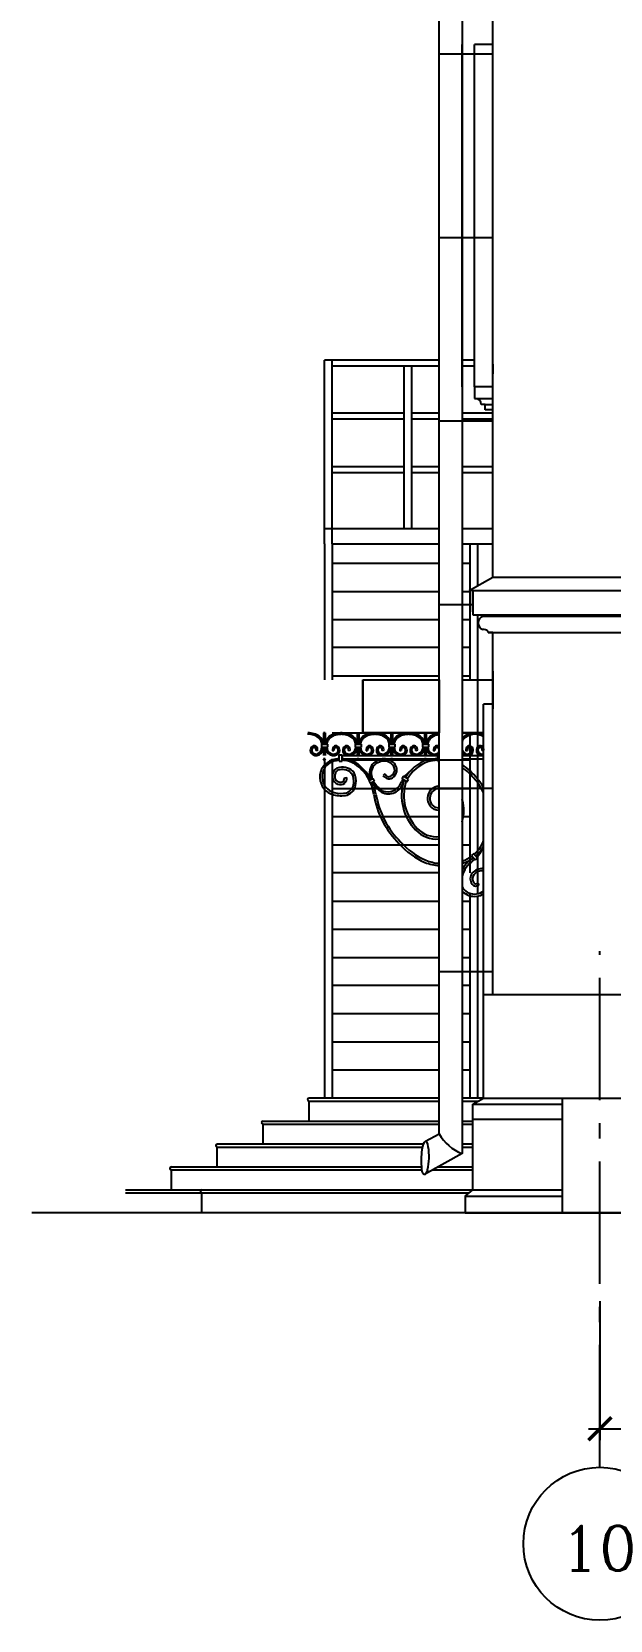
# Model space of a CAD drawing. Header units: millimetres. Extents: x 60 to 102290, y 34 to 65730.
# Drawn here: x 3667 to 7447, y 31363 to 41749 of the extents above; entities that cross this region are included whole.
import ezdxf

# ---------------------------------------------------------------- set-up
doc = ezdxf.new("R2010")
doc.units = ezdxf.units.MM
doc.linetypes.add('GOST2.303 6', pattern=[12, 8, -1.5, 1, -1.5])
doc.layers.add('axes', color=40, linetype='GOST2.303 6')
doc.layers.add('dim', color=4, linetype='Continuous')
doc.styles.add('GOST 2.304', font='romanc.shx', dxfattribs={"oblique": 15})
doc.dimstyles.new('SPDS', dxfattribs={"dimscale": 100, "dimtxt": 2.5, "dimasz": 1.5, "dimexe": 0.75, "dimexo": 0.625, "dimtad": 1, "dimdec": 0, "dimrnd": 0.001, "dimtxsty": 'GOST 2.304', "dimblk": 'ARCHTICK', "dimcen": 2.5, "dimdle": 0.75, "dimadec": 0, "dimazin": 2, "dimtfac": 0.75, "dimtdec": 0, "dimtmove": 1, "dimatfit": 3, "dimfxl": 1.25, "dimtolj": 1, "dimarcsym": 0})

# ---------------------------------------------------------------- blocks, each defined once
blk = doc.blocks.new('_ArchTick')
at = {"color": 0, "linetype": 'ByBlock', "const_width": 0.15}
blk.add_lwpolyline([(-0.5, -0.5), (0.5, 0.5)], dxfattribs=at)
blk = doc.blocks.new('*D6')
at = {"layer": 'Defpoints', "color": 0, "ltscale": 100, "transparency": 16777216}
for p in [(7380, 33511), (44580, 33538), (44580, 32615)]:
    blk.add_point(p, dxfattribs=at)
at = {"layer": 'dim', "color": 0, "lineweight": -2, "ltscale": 100, "transparency": 16777216}
for p, q in [((7380, 33449), (7380, 32540)), ((44580, 33475), (44580, 32540)), ((7305, 32615), (44655, 32615))]:
    blk.add_line(p, q, dxfattribs=at)
at = {"layer": 'dim', "color": 0, "lineweight": -2, "ltscale": 100, "transparency": 16777216, "xscale": 150, "yscale": 150, "zscale": 150, "rotation": 180}
blk.add_blockref('_ArchTick', (7380, 32615), dxfattribs=at)
at = {"layer": 'dim', "color": 0, "lineweight": -2, "ltscale": 100, "transparency": 16777216, "xscale": 150, "yscale": 150, "zscale": 150}
blk.add_blockref('_ArchTick', (44580, 32615), dxfattribs=at)
at = {"layer": 'dim', "color": 0, "ltscale": 100, "transparency": 16777216, "insert": (25980, 32803), "char_height": 250, "attachment_point": 5, "style": 'GOST 2.304'}
blk.add_mtext('\\A1;37200', dxfattribs=at)

msp = doc.modelspace()

# ---------------------------------------------------------------- linework, layer by layer
at = {"ltscale": 100}
for p, q in [((6679.3, 38183.2), (6679.3, 42436.9)), ((6479.3, 39426.9), (6479.3, 41666.9)), ((6679.3, 41666.9), (6559.3, 41666.9)), ((6559.3, 39426.9), (6559.3, 41666.9)), ((6329.3, 41604.4), (6679.3, 41604.4)), ((6329.3, 40404.4), (6679.3, 40404.4)), ((5579.3, 38402.2), (5579.3, 39602.2)), ((5629.3, 38402.2), (5629.3, 39602.2)), ((6679.3, 39576.9), (6679.3, 39511.9)), ((6150.5, 38502.2), (6150.5, 39562.2)), ((6479.3, 39426.9), (6479.3, 39351.9)), ((6679.3, 39426.9), (6559.3, 39426.9)), ((6559.3, 39426.9), (6559.3, 39351.9)), ((6559.3, 39351.9), (6679.3, 39351.9)), ((6629.3, 39311.9), (6604.3, 39311.9)), ((6629.3, 39276.9), (6629.3, 39311.9)), ((6679.3, 39276.9), (6629.3, 39276.9)), ((6329.3, 39204.4), (6679.3, 39204.4)), ((5579.3, 38502.2), (6329.3, 38502.2)), ((6479.3, 38502.2), (6679.3, 38502.2)), ((5579.3, 38402.2), (5579.3, 37510.9)), ((5629.3, 38402.2), (5629.3, 37510.9)), ((5629.3, 38402.2), (6329.3, 38402.2)), ((6479.3, 38402.2), (6679.3, 38402.2)), ((6529.3, 38402.2), (6529.3, 37510.9)), ((6579.3, 38402.2), (6579.3, 38127.7)), ((5629.3, 38274.6), (6329.3, 38274.6)), ((6479.3, 38274.6), (6529.3, 38274.6)), ((6524.3, 38096.9), (6679.3, 38183.2)), ((6679.3, 38183.2), (12059.1, 38183.2)), ((5629.3, 38090.5), (6329.3, 38090.5)), ((6479.3, 38090.5), (6529.3, 38090.5)), ((6549.3, 38096.9), (6524.3, 38096.9)), ((6549.3, 37956.9), (6549.3, 38096.9)), ((6549.3, 38096.9), (6679.3, 38096.9)), ((6549.3, 38096.9), (6549.3, 37936.9)), ((6679.3, 38096.9), (12059.1, 38096.9)), ((6329.3, 38004.4), (6549.3, 38004.4)), ((6549.3, 37936.9), (12059.1, 37936.9)), ((6549.3, 37936.9), (6614.3, 37936.9)), ((6579.3, 37936.9), (6579.3, 37510.9)), ((6614.3, 37936.9), (6614.3, 37926.9)), ((12059.1, 37926.9), (6614.3, 37926.9)), ((5629.3, 37906.4), (6329.3, 37906.4)), ((6479.3, 37906.4), (6529.3, 37906.4)), ((6649.3, 37821.9), (12059.1, 37821.9)), ((6679.3, 37821.9), (6649.3, 37821.9)), ((6679.3, 35451.9), (6679.3, 37821.9)), ((6329.3, 37722.4), (5629.3, 37722.4)), ((6529.3, 37722.4), (6479.3, 37722.4)), ((5629.3, 37538.3), (6329.3, 37538.3)), ((5829.7, 37510.9), (6329.7, 37510.9)), ((6329.7, 37166.1), (6329.7, 37510.9)), ((6329.7, 37510.9), (6329.7, 37166.1)), ((6479.3, 37538.3), (6529.3, 37538.3)), ((6479.3, 37510.9), (6679.3, 37510.9)), ((6679.3, 37510.9), (6679.3, 37414.5)), ((6679.6, 37569.6), (6679.6, 37321.2)), ((6619.3, 35451.9), (6619.3, 37351.9)), ((6679.3, 37351.9), (6619.3, 37351.9)), ((6329.7, 37166.1), (5829.7, 37166.1)), ((6619.3, 37166.1), (6479.3, 37166.1)), ((6529.3, 37166.1), (6529.3, 36249.6)), ((6579.3, 37166.1), (6579.3, 36112.9)), ((5579.3, 36996.1), (5579.3, 34776.9)), ((5629.3, 36996.1), (5629.3, 34776.9)), ((6529.3, 36986), (5749.5, 36986)), ((5629.3, 36801.9), (6529.3, 36801.9)), ((6329.3, 36804.4), (6679.3, 36804.4)), ((5629.3, 36617.8), (6329.3, 36617.8)), ((6479.3, 36617.8), (6529.3, 36617.8)), ((5629.3, 36433.7), (6329.3, 36433.7)), ((6479.3, 36433.7), (6529.3, 36433.7)), ((6329.3, 36249.6), (5629.3, 36249.6)), ((5629.3, 36065.5), (6329.3, 36065.5)), ((6479.3, 36065.5), (6529.3, 36065.5)), ((6529.3, 36115.7), (6529.3, 34776.9)), ((6579.3, 36097.7), (6579.3, 34776.9)), ((5629.3, 35881.4), (6329.3, 35881.4)), ((6479.3, 35881.4), (6529.3, 35881.4)), ((5629.3, 35697.3), (6329.3, 35697.3)), ((6479.3, 35697.3), (6529.3, 35697.3)), ((6329.3, 35604.4), (6679.3, 35604.4)), ((6329.3, 35513.2), (5629.3, 35513.2)), ((6529.3, 35513.2), (6479.3, 35513.2)), ((6619.3, 34776.9), (6619.3, 35451.9)), ((8034.3, 35451.9), (6619.3, 35451.9)), ((5629.3, 35329.2), (6329.3, 35329.2)), ((6479.3, 35329.2), (6529.3, 35329.2)), ((5629.3, 35145.1), (6329.3, 35145.1)), ((6479.3, 35145.1), (6529.3, 35145.1)), ((5629.3, 34961), (6329.3, 34961)), ((6479.3, 34961), (6529.3, 34961)), ((6329.3, 34776.9), (5479.3, 34776.9)), ((5479.3, 34626.9), (5479.3, 34756.9)), ((6619.3, 34776.9), (6479.3, 34776.9)), ((6549.3, 34736.7), (6619.3, 34776.9)), ((6549.3, 34176.9), (6549.3, 34736.7)), ((6549.3, 34736.7), (7134.3, 34736.7)), ((6619.3, 34776.9), (12059.1, 34776.9)), ((7134.3, 34026.9), (7134.3, 34776.9)), ((5179.3, 34626.9), (6329.3, 34626.9)), ((5179.3, 34476.9), (5179.3, 34606.9)), ((6479.3, 34626.9), (6549.3, 34626.9)), ((7134.3, 34636.9), (6549.3, 34636.9)), ((4879.3, 34476.9), (6224.8, 34476.9)), ((4879.3, 34326.9), (4879.3, 34456.9)), ((6479.3, 34476.9), (6549.3, 34476.9)), ((4579.3, 34326.9), (6217.5, 34326.9)), ((4579.3, 34178.4), (4579.3, 34308.4)), ((6322.7, 34326.9), (6549.3, 34326.9)), ((4279.2, 34176.9), (6216.6, 34176.9)), ((6216.6, 34176.9), (6549.3, 34176.9)), ((6499.3, 34136.7), (6549.3, 34176.9)), ((6549.3, 34176.9), (7134.3, 34176.9)), ((4779.3, 34026.9), (4779.3, 34156.9)), ((6499.3, 34136.7), (7134.3, 34136.7)), ((6499.3, 34136.7), (6499.3, 34026.9)), ((48508, 34026.9), (3667.2, 34026.9)), ((6499.3, 34026.9), (45459.6, 34026.9)), ((6549.3, 34026.9), (23624.7, 34026.9))]:
    msp.add_line(p, q, dxfattribs=at)
at = {"ltscale": 4}
for p, q in [((6629.3, 39311.9), (6679.3, 39311.9)), ((5829.7, 37166.1), (5829.7, 37510.9)), ((5829.7, 37510.9), (5829.7, 37166.1)), ((6579, 37510.9), (6579, 37166.1)), ((6579.3, 37510.9), (6579.3, 37166.1)), ((5559.4, 37090.7), (5559.4, 37070.7)), ((5559.4, 37090.7), (5599.7, 37090.7)), ((5599.7, 37090.7), (5599.7, 37070.7)), ((5629.4, 37166.1), (5960.7, 37166.1)), ((5779.4, 37090.7), (5779.4, 37070.7)), ((5779.4, 37090.7), (5819.7, 37090.7)), ((5819.7, 37090.7), (5819.7, 37070.7)), ((5960.7, 37166.1), (6329.3, 37166.1)), ((5999.4, 37090.7), (5999.4, 37070.7)), ((5999.4, 37090.7), (6039.7, 37090.7)), ((6039.7, 37090.7), (6039.7, 37070.7)), ((6219.4, 37090.7), (6219.4, 37070.7)), ((6219.4, 37090.7), (6259.7, 37090.7)), ((6259.7, 37090.7), (6259.7, 37070.7)), ((6479.3, 37166.1), (6619.3, 37166.1)), ((6479.3, 37090.7), (6479.7, 37090.7)), ((6479.7, 37090.7), (6479.7, 37070.7)), ((6619.3, 37150.3), (6619.3, 37166.1)), ((6619.3, 37062.4), (6619.3, 37138.5)), ((5534.4, 37048.5), (5524.7, 37050.9)), ((5559.4, 37070.7), (5599.7, 37070.7)), ((5632.1, 37048.5), (5641.8, 37050.9)), ((5675.2, 36980.7), (5675.2, 37021.1)), ((5675.2, 37021.1), (5695.2, 37021.1)), ((5675.2, 36980.7), (5695.2, 36980.7)), ((5695.2, 36980.7), (5695.2, 37021.1)), ((5695.2, 37016.1), (6320.7, 37016.1)), ((5695.2, 36996.1), (6320.7, 36996.1)), ((5746.4, 37048.5), (5736.7, 37050.9)), ((5779.4, 37070.7), (5819.7, 37070.7)), ((5852.1, 37048.5), (5861.8, 37050.9)), ((5966.4, 37048.5), (5956.7, 37050.9)), ((5999.4, 37070.7), (6039.7, 37070.7)), ((6072.1, 37048.5), (6081.8, 37050.9)), ((6186.4, 37048.5), (6176.7, 37050.9)), ((6219.4, 37070.7), (6259.7, 37070.7)), ((6292.1, 37048.5), (6301.8, 37050.9)), ((6320.7, 36980.7), (6320.7, 37021.1)), ((6320.7, 37021.1), (6329.3, 37021.1)), ((6320.7, 36980.7), (6329.3, 36980.7)), ((6479.3, 37070.7), (6479.7, 37070.7)), ((6479.3, 37016.1), (6619.3, 37016.1)), ((6479.3, 36996.1), (6619.3, 36996.1)), ((6504.1, 37048.5), (6513.8, 37050.9)), ((6619.7, 37048.5), (6609.9, 37050.9)), ((6619.3, 37027.4), (6619.3, 37048.6)), ((6619.3, 37016.1), (6619.3, 37017)), ((6619.3, 36806.4), (6619.3, 36996.1)), ((5710.7, 36872.1), (5725.6, 36873)), ((5973.3, 36897.4), (5962.4, 36887.3)), ((6086.4, 36863.8), (6096.6, 36881)), ((6127.9, 36862.4), (6096.6, 36881)), ((5868.7, 36854.6), (5896.1, 36867.8)), ((5868.7, 36854.6), (5877.3, 36836.6)), ((5877.3, 36836.6), (5904.7, 36849.7)), ((5896.1, 36867.8), (5904.7, 36849.7)), ((6117.7, 36845.2), (6086.4, 36863.8)), ((6117.7, 36845.2), (6127.9, 36862.4)), ((6619.3, 36458.5), (6619.3, 36772.9)), ((6555.2, 36376.4), (6539.9, 36363.5)), ((6539.9, 36363.5), (6564.1, 36334.9)), ((6555.2, 36376.4), (6579.3, 36347.9)), ((6619.3, 36277.2), (6619.3, 36420.6)), ((6619.6, 36289.2), (6619.6, 36417.7)), ((6579.3, 36347.9), (6564.1, 36334.9)), ((6619.3, 36134.1), (6619.3, 36262.5)), ((6579.8, 36184.1), (6591.3, 36174.4)), ((5479.3, 34756.9), (6329.3, 34756.9)), ((6479.3, 34756.9), (6584.5, 34756.9)), ((5179.3, 34606.9), (6329.3, 34606.9)), ((6479.3, 34606.9), (6549.3, 34606.9)), ((4879.3, 34456.9), (6218.5, 34456.9)), ((6479.3, 34456.9), (6549.3, 34456.9)), ((4579.3, 34306.9), (6214.6, 34306.9)), ((6286.8, 34306.9), (6549.3, 34306.9)), ((4279.2, 34156.9), (6224.4, 34156.9)), ((6224.4, 34156.9), (6524.4, 34156.9))]:
    msp.add_line(p, q, dxfattribs=at)
at = {"ltscale": 4, "extrusion": (1, -2.44929e-16, 0)}
for p, q in [((5574.3, 37166.1), (5574.3, 37090.7)), ((5584.3, 37166.1), (5584.3, 37090.7)), ((5794.3, 37166.1), (5794.3, 37090.7)), ((5804.3, 37166.1), (5804.3, 37090.7)), ((6014.3, 37166.1), (6014.3, 37090.7)), ((6024.3, 37166.1), (6024.3, 37090.7)), ((6234.3, 37166.1), (6234.3, 37090.7)), ((6244.3, 37166.1), (6244.3, 37090.7)), ((5574.3, 37070.7), (5574.3, 37016.1)), ((5584.3, 37070.7), (5584.3, 37016.1)), ((5794.3, 37070.7), (5794.3, 37016.1)), ((5804.3, 37070.7), (5804.3, 37016.1)), ((6014.3, 37070.7), (6014.3, 37016.1)), ((6024.3, 37070.7), (6024.3, 37016.1)), ((6234.3, 37070.7), (6234.3, 37016.1)), ((6244.3, 37070.7), (6244.3, 37016.1))]:
    msp.add_line(p, q, dxfattribs=at)
at = {"ltscale": 4, "extrusion": (2.44929e-16, 1, 0)}
for p, q in [((5584.3, 37166.1), (5574.3, 37166.1)), ((6024.3, 37166.1), (6014.3, 37166.1)), ((6244.3, 37166.1), (6234.3, 37166.1)), ((5584.3, 36996.1), (5574.3, 36996.1)), ((5584.3, 36996.1), (5574.3, 36996.1)), ((5804.3, 36996.1), (5794.3, 36996.1)), ((5804.3, 36996.1), (5794.3, 36996.1)), ((5804.3, 36996.1), (5794.3, 36996.1)), ((6024.3, 36996.1), (6014.3, 36996.1)), ((6024.3, 36996.1), (6014.3, 36996.1)), ((6024.3, 36996.1), (6014.3, 36996.1)), ((6244.3, 36996.1), (6234.3, 36996.1)), ((6244.3, 36996.1), (6234.3, 36996.1)), ((6244.3, 36996.1), (6234.3, 36996.1))]:
    msp.add_line(p, q, dxfattribs=at)
at = {"ltscale": 100}
for points in [[(6240.8, 34494.3), (6329.3, 34543.5), (6329.3, 34905.3), (6329.3, 38320), (6329.3, 38320), (6329.3, 38320), (6329.3, 38320), (6329.3, 42306.9), (5831.4, 42578.4), (5831.4, 42713.5), (5716.4, 42853.5), (5716.4, 42951.9), (6096.4, 42951.9), (6096.4, 42853.5), (5981.4, 42713.5), (5981.4, 42639.6), (6479.3, 42368.1), (6479.3, 38276.9), (6479.3, 38276.9), (6479.3, 38276.9), (6479.3, 38276.9), (6479.3, 34880.8), (6479.3, 34414.1), (6232.9, 34276.9)], [(5579.3, 38502.2), (5579.3, 39602.2)], [(6329.3, 39602.2), (5579.3, 39602.2)], [(6559, 39602.2), (6479.3, 39602.2)], [(6329.3, 39562.2), (5629.3, 39562.2)], [(6100.5, 38502.2), (6100.5, 39562.2)], [(6559, 39562.2), (6479.3, 39562.2)], [(6100.5, 39255.6), (5629.3, 39255.6)], [(6100.5, 39215.6), (5629.3, 39215.6)], [(6329.3, 39255.6), (6150.5, 39255.6)], [(6329.3, 39215.6), (6150.5, 39215.6)], [(6679.3, 39255.6), (6479.3, 39255.6)], [(6679.3, 39215.6), (6479.3, 39215.6)], [(6100.5, 38905.6), (5629.3, 38905.6)], [(6100.5, 38865.6), (5629.3, 38865.6)], [(6329.3, 38905.6), (6150.5, 38905.6)], [(6329.3, 38865.6), (6150.5, 38865.6)], [(6679.3, 38905.6), (6479.3, 38905.6)], [(6679.3, 38865.6), (6479.3, 38865.6)]]:
    msp.add_lwpolyline(points, dxfattribs=at)
for centre, radius, start, end in [((6564.3, 39311.9), 40, 0, 90), ((6629.4, 37884.4), 45.1, 109.57195, 250.42805), ((5479.3, 34766.9), 10, 90, 270), ((5179.3, 34616.9), 10, 90, 270), ((6587.2, 34690.8), 297, 209.72721, 248.6919), ((4879.3, 34466.9), 10, 90, 270), ((6835.9, 34372.2), 624.2, 173.81398, 185.26819), ((5893.8, 34396.2), 369.7, 346.33122, 9.56729), ((4579.3, 34316.9), 10, 90, 270), ((4779.3, 34166.9), 10, 90, 270)]:
    msp.add_arc(centre, radius, start, end, dxfattribs=at)
at = {"ltscale": 4}
for centre, radius, start, end in [((5476.6, 37106), 50, 82.31826, 97.68174), ((5476.6, 37116.1), 50, 82.88778, 97.11222), ((5451.8, 36953.5), 214.5, 71.18033, 81.67617), ((5450.7, 36950.2), 208, 71.21454, 80.9824), ((5511.5, 37059.8), 20.5, 58.19796, 123.71713), ((5488, 37070.1), 82.5, 34.54655, 68.86584), ((5488, 37070.2), 92.4, 34.54534, 69.09672), ((5476.9, 37080.7), 86.9, 6.59429, 24.59001), ((5482.5, 37080.7), 91.7, 6.25879, 27.14511), ((5676, 37080.7), 91.7, 152.85489, 173.74121), ((5670.5, 37070.2), 92.4, 110.90328, 145.45466), ((5676, 37080.7), 81.7, 152.85489, 172.97175), ((5671, 37069.2), 83.5, 111.02138, 144.22755), ((5714.9, 36883.4), 283.8, 96.2929, 105.82185), ((5715.6, 36878.4), 278.9, 96.60349, 105.49494), ((5655, 37059.8), 20.5, 56.28287, 121.80204), ((5689.3, 37105.8), 50, 83.39651, 96.60349), ((5689.3, 37115.8), 50, 83.7071, 96.2929), ((5663.6, 36883.4), 283.8, 74.17815, 83.7071), ((5662.9, 36878.4), 278.9, 74.50506, 83.39651), ((5723.5, 37059.8), 20.5, 58.19796, 123.71713), ((5707.5, 37069.2), 83.5, 35.77245, 68.97862), ((5708, 37070.2), 92.4, 34.54534, 69.09672), ((5702.5, 37080.7), 81.7, 7.02825, 27.14511), ((5702.5, 37080.7), 91.7, 6.25879, 27.14511), ((5896, 37080.7), 91.7, 152.85489, 173.74121), ((5890.5, 37070.2), 92.4, 110.90328, 145.45466), ((5896, 37080.7), 81.7, 152.85489, 172.97175), ((5891, 37069.2), 83.5, 111.02138, 144.22755), ((5934.9, 36883.4), 283.8, 96.2929, 105.82185), ((5935.6, 36878.4), 278.9, 96.60349, 105.49494), ((5875, 37059.8), 20.5, 56.28287, 121.80204), ((5909.3, 37105.8), 50, 83.39651, 96.60349), ((5909.3, 37115.8), 50, 83.7071, 96.2929), ((5883.6, 36883.4), 283.8, 74.17815, 83.7071), ((5882.9, 36878.4), 278.9, 74.50506, 83.39651), ((5943.5, 37059.8), 20.5, 58.19796, 123.71713), ((5927.5, 37069.2), 83.5, 35.77245, 68.97862), ((5928, 37070.2), 92.4, 34.54534, 69.09672), ((5922.5, 37080.7), 81.7, 7.02825, 27.14511), ((5922.5, 37080.7), 91.7, 6.25879, 27.14511), ((6116, 37080.7), 91.7, 152.85489, 173.74121), ((6110.5, 37070.2), 92.4, 110.90328, 145.45466), ((6116, 37080.7), 81.7, 152.85489, 172.97175), ((6111, 37069.2), 83.5, 111.02138, 144.22755), ((6154.9, 36883.4), 283.8, 96.2929, 105.82185), ((6155.6, 36878.4), 278.9, 96.60349, 105.49494), ((6095, 37059.8), 20.5, 56.28287, 121.80204), ((6129.3, 37105.8), 50, 83.39651, 96.60349), ((6129.3, 37115.8), 50, 83.7071, 96.2929), ((6103.6, 36883.4), 283.8, 74.17815, 83.7071), ((6102.9, 36878.4), 278.9, 74.50506, 83.39651), ((6163.5, 37059.8), 20.5, 58.19796, 123.71713), ((6147.5, 37069.2), 83.5, 35.77245, 68.97862), ((6148, 37070.2), 92.4, 34.54534, 69.09672), ((6142.5, 37080.7), 81.7, 7.02825, 27.14511), ((6142.5, 37080.7), 91.7, 6.25879, 27.14511), ((6336, 37080.7), 91.7, 152.85489, 173.74121), ((6330.5, 37070.2), 92.4, 110.90328, 145.45466), ((6336, 37080.7), 81.7, 152.85489, 172.97175), ((6331, 37069.2), 83.5, 111.02138, 144.22755), ((6374.9, 36883.4), 283.8, 99.25151, 105.82185), ((6375.6, 36878.4), 278.9, 99.56071, 105.49494), ((6315, 37059.8), 20.5, 56.28287, 121.80204), ((6550.5, 37070.2), 92.4, 110.90328, 140.45083), ((6561.6, 37080.7), 86.9, 155.40999, 161.46007), ((6550.6, 37070.1), 82.5, 111.13416, 145.45345), ((6527, 37059.8), 20.5, 56.28287, 121.80204), ((6586.8, 36953.5), 214.5, 98.32383, 108.81967), ((6587.8, 36950.2), 208, 99.0176, 108.78546), ((6561.9, 37106), 50, 82.31826, 97.68174), ((6537, 36953.5), 214.5, 71.18033, 81.67617), ((6535.9, 36950), 208.2, 71.21963, 80.97731), ((6596.7, 37059.8), 20.5, 58.19796, 123.71713), ((6573.2, 37070.1), 82.5, 56.04732, 68.86584), ((6573.3, 37070.2), 92.4, 60.13499, 69.09672), ((5518.8, 37051.1), 31.9, 125.97861, 240.15659), ((5518.8, 37051.1), 21.8, 124.69929, 240.41934), ((5525.5, 37054.1), 38, 233.77147, 321.59342), ((5511.4, 37059.5), 10.8, 57.42243, 118.01611), ((5525.5, 37054.1), 28, 231.46871, 320.86279), ((5509.1, 37054.8), 16.1, 346.04206, 59.56145), ((5509.1, 37054.8), 26.1, 346.04206, 59.56145), ((5505.6, 37076.7), 57.9, 315.91945, 354.10077), ((5668, 36875.2), 118.5, 108.28024, 255.80321), ((5502.7, 37079), 71.5, 317.29162, 353.36074), ((5671.3, 36877.8), 106.9, 109.38863, 254.46657), ((5579.3, 37001.2), 11.5, 206.68791, 333.31209), ((5655.8, 37079), 71.5, 186.63926, 222.70838), ((5655.8, 37079), 61.6, 187.74302, 222.70266), ((5637.8, 37065.1), 48.9, 224.9907, 301.66316), ((5637.7, 37064.9), 38.8, 225.51209, 302.37061), ((5687.5, 36799.1), 197, 93.58483, 106.71624), ((5657.4, 37054.8), 26.1, 120.43855, 193.95794), ((5687.5, 36803.9), 182.2, 93.8713, 106.47458), ((5657.4, 37054.8), 16.1, 120.43855, 193.95794), ((5655.1, 37059.5), 10.8, 61.98389, 122.57757), ((5647.7, 37051.1), 21.8, 299.58066, 55.30071), ((5647.6, 37051.1), 31.9, 299.84341, 54.02139), ((5687.5, 36799.1), 197, 60.56931, 87.76536), ((5687.5, 36803.9), 182.2, 60.46578, 87.57823), ((5730.9, 37051.1), 31.9, 125.97861, 240.15659), ((5730.8, 37051.1), 21.8, 124.69929, 240.41934), ((5740.7, 37065.1), 48.9, 238.33684, 315.0093), ((5723.5, 37059.5), 10.8, 57.42243, 118.01611), ((5740.8, 37064.9), 38.8, 237.62939, 314.48791), ((5721.1, 37054.8), 16.1, 346.04206, 59.56145), ((5721.1, 37054.8), 26.1, 346.04206, 59.56145), ((5722.7, 37079), 61.6, 317.29734, 352.25698), ((5722.8, 37079), 71.5, 317.29162, 353.36074), ((5799.3, 37001.2), 11.5, 206.68791, 333.31209), ((5875.8, 37079), 71.5, 186.63926, 222.70838), ((5875.8, 37079), 61.6, 187.74302, 222.70266), ((5857.8, 37065.1), 48.9, 224.9907, 301.66316), ((5857.7, 37064.9), 38.8, 225.51209, 302.37061), ((5877.4, 37054.8), 26.1, 120.43855, 193.95794), ((5877.4, 37054.8), 16.1, 120.43855, 193.95794), ((5875.1, 37059.5), 10.8, 61.98389, 122.57757), ((5962.7, 36903.8), 89.3, 109.07753, 175.18782), ((5867.7, 37051.1), 21.8, 299.58066, 55.30071), ((5867.6, 37051.1), 31.9, 299.84341, 54.02139), ((5950.9, 37051.1), 31.9, 125.97861, 240.15659), ((5950.8, 37051.1), 21.8, 124.69929, 240.41934), ((5969.7, 36908.8), 87.3, 52.48133, 114.49309), ((5960.7, 37065.1), 48.9, 238.33684, 315.0093), ((5943.5, 37059.5), 10.8, 57.42243, 118.01611), ((5969.6, 36908.6), 72.5, 52.54042, 115.45116), ((5960.8, 37064.9), 38.8, 237.62939, 314.48791), ((5941.1, 37054.8), 16.1, 346.04206, 59.56145), ((5941.1, 37054.8), 26.1, 346.04206, 59.56145), ((5942.7, 37079), 61.6, 317.29734, 352.25698), ((5942.8, 37079), 71.5, 317.29162, 353.36074), ((6019.3, 37001.2), 11.5, 206.68791, 333.31209), ((5981.3, 36918.7), 72.4, 355.34637, 55.04342), ((6095.8, 37079), 71.5, 186.63926, 222.70838), ((6095.8, 37079), 61.6, 187.74302, 222.70266), ((6077.8, 37065.1), 48.9, 224.9907, 301.66316), ((6077.7, 37064.9), 38.8, 225.51209, 302.37061), ((6097.4, 37054.8), 26.1, 120.43855, 193.95794), ((6097.4, 37054.8), 16.1, 120.43855, 193.95794), ((6095.1, 37059.5), 10.8, 61.98389, 122.57757), ((6087.7, 37051.1), 21.8, 299.58066, 55.30071), ((6087.6, 37051.1), 31.9, 299.84341, 54.02139), ((6337.9, 36740.5), 264, 109.87399, 149.81868), ((6170.9, 37051.1), 31.9, 125.97861, 240.15659), ((6170.8, 37051.1), 21.8, 124.69929, 240.41934), ((6180.7, 37065.1), 48.9, 238.33684, 315.0093), ((6163.5, 37059.5), 10.8, 57.42243, 118.01611), ((6180.8, 37064.9), 38.8, 237.62939, 314.48791), ((6161.2, 37054.8), 16.1, 346.04206, 59.56145), ((6161.2, 37054.8), 26.1, 346.04206, 59.56145), ((6162.7, 37079), 61.6, 317.29734, 352.25698), ((6162.8, 37079), 71.5, 317.29162, 353.36074), ((6239.3, 37001.2), 11.5, 206.68791, 333.31209), ((6315.8, 37079), 71.5, 186.63926, 222.70838), ((6324.9, 36589.6), 406.5, 90.58911, 100.88825), ((6326.4, 36745.8), 240.3, 91.35645, 107.73151), ((6315.8, 37079), 61.6, 187.74302, 222.70266), ((6297.8, 37065.1), 48.9, 224.9907, 301.66316), ((6297.7, 37064.9), 38.8, 225.51209, 302.37061), ((6317.4, 37054.8), 26.1, 120.43855, 193.95794), ((6317.4, 37054.8), 16.1, 120.43855, 193.95794), ((6315.1, 37059.5), 10.8, 61.98389, 122.57757), ((6307.7, 37051.1), 21.8, 299.58066, 55.30071), ((6307.6, 37051.1), 31.9, 299.84341, 312.6978), ((6307.6, 37051.1), 31.9, 47.3022, 54.02139), ((6532.9, 37076.7), 57.9, 202.10236, 224.08055), ((6535.8, 37079), 71.5, 217.76639, 222.70838), ((6513.1, 37054.1), 38, 218.40658, 306.22853), ((6513.1, 37054.1), 28, 219.13721, 308.53129), ((6529.4, 37054.8), 26.1, 120.43855, 193.95794), ((6529.4, 37054.8), 16.1, 120.43855, 193.95794), ((6527.1, 37059.5), 10.8, 61.98389, 122.57757), ((6519.8, 37051.1), 21.8, 299.58066, 55.30071), ((6519.7, 37051.1), 31.9, 299.84341, 54.02139), ((6604.1, 37051.1), 31.9, 125.97861, 240.15659), ((6604, 37051.1), 21.8, 124.69929, 240.41934), ((6610.7, 37054.1), 38, 233.77147, 283.00014), ((6596.7, 37059.5), 10.8, 57.42243, 118.01611), ((6610.7, 37054.1), 28, 231.46871, 287.76388), ((6594.4, 37054.8), 16.1, 346.04206, 59.56145), ((6594.4, 37054.8), 26.1, 346.04206, 59.56145), ((5754.5, 36876.2), 122.2, 173.30137, 183.69609), ((5684.1, 36888.5), 51, 97.92263, 177.82098), ((5716.5, 36880.5), 69.9, 171.48051, 189.28239), ((5685, 36886.8), 37.8, 97.46772, 173.79817), ((5697.1, 36843.7), 97.4, 37.79068, 101.86886), ((5697, 36842.5), 83.5, 40.30307, 101.69115), ((5678, 36869.8), 47.7, 314.98392, 3.81109), ((5670.1, 36850.3), 101.7, 351.48386, 27.01672), ((5670.1, 36850.3), 116.7, 351.48386, 27.01672), ((5627.7, 36731.3), 275.3, 27.07748, 57.09424), ((5603.2, 36709.8), 317.6, 28.47509, 55.2378), ((6000.7, 36909), 127, 178.93711, 201.96995), ((5996.7, 36906.2), 112.1, 178.94182, 201.09585), ((5963.5, 36898.6), 79.6, 108.40617, 173.03207), ((6014.2, 36922.2), 62.4, 213.94817, 244.16226), ((6016.8, 36925.8), 51.9, 213.18914, 243.38327), ((6000, 36904), 25.4, 255.24702, 306.82941), ((5979.9, 36917.6), 59.2, 359.42284, 55.22243), ((5980.5, 36933.8), 61, 305.17718, 343.93159), ((5980.5, 36933.8), 76, 305.17718, 343.93159), ((6274.8, 36748.4), 215.5, 127.33074, 143.17239), ((6338.4, 36739.7), 249.9, 109.91664, 149.74757), ((6215.5, 36570.9), 467.9, 39.42835, 55.68392), ((6214.8, 36570.2), 453.9, 39.41397, 54.3572), ((5681.1, 36877.6), 49.4, 190.87766, 253.66596), ((5687.5, 36949.7), 180.6, 255.605, 281.72607), ((5681.7, 36878.3), 35.4, 194.93005, 255.25503), ((5684.2, 36873.3), 46.3, 248.51126, 306.57283), ((5684.2, 36873.3), 31.3, 248.51126, 306.57283), ((5676.4, 36870.1), 34.3, 320.31645, 3.44535), ((5698.8, 36840.3), 72, 290.66534, 356.00972), ((5699.4, 36840), 86.4, 288.86496, 355.3779), ((5627.7, 36731.3), 275.3, 6.28004, 22.91332), ((5603.2, 36709.8), 317.6, 9.81915, 24.86554), ((6000.7, 36909), 127, 211.00004, 213.11873), ((6075.1, 36951), 212.3, 211.65983, 234.86892), ((5996.7, 36906.2), 112.1, 211.33154, 213.30018), ((6070.9, 36948.2), 197.3, 211.65983, 234.86892), ((5998.2, 36866.4), 100, 243.00513, 344.56004), ((5992.9, 36873.5), 93.7, 247.74494, 342.20295), ((6000.3, 36903.3), 39.7, 250.39723, 307.2534), ((6274.8, 36748.4), 215.5, 148.50092, 153.41947), ((6408.8, 36756.4), 325.1, 163.47069, 224.11921), ((6337.9, 36740.5), 264, 154.16557, 155.7668), ((6408.8, 36756.4), 310.1, 163.47069, 224.11921), ((6338.4, 36739.7), 249.9, 154.33957, 155.18282), ((6340.1, 36736.1), 86.8, 139.39258, 213.82588), ((6340.3, 36736), 71.9, 139.44294, 212.62209), ((6352.9, 36702.1), 119.8, 101.38133, 131.03664), ((6352.8, 36701.4), 105.5, 102.91434, 129.57565), ((6287.1, 36623.4), 364.2, 24.22767, 40.17131), ((6287.1, 36623.4), 379.2, 28.85396, 40.17131), ((5687.5, 36949.7), 195.6, 255.605, 281.72607), ((6482.9, 36859.4), 589.7, 189.56028, 225.33587), ((6482.9, 36859.4), 574.7, 189.56028, 225.33587), ((6326.2, 36734.9), 74.9, 218.98003, 272.32426), ((6326.2, 36734.9), 59.9, 218.98019, 272.90675), ((6344.9, 36680.5), 142.9, 17.69371, 19.90106), ((6249.8, 36656.4), 240.9, 343.09587, 16.28975), ((6312.4, 36650), 179.5, 338.30153, 339.21356), ((6312.5, 36659.4), 188.5, 223.32801, 275.0886), ((6312.6, 36659.4), 173.5, 223.26154, 275.52839), ((6407.6, 36543.5), 228.1, 311.43174, 338.13894), ((6433.2, 36766.2), 489.4, 221.80703, 246.2775), ((6433.7, 36767), 475.4, 221.72503, 246.17016), ((6407.6, 36543.5), 228.1, 288.31853, 306.40474), ((6407.6, 36543.5), 243.1, 311.36085, 330.55428), ((6417.4, 36499.9), 216.9, 316.97542, 338.56743), ((6367.6, 36659.5), 365.8, 248.95888, 263.98633), ((6367.6, 36659.5), 350.8, 248.95888, 263.72815), ((6658.3, 36175.6), 187.2, 125.4622, 163.83825), ((6407.6, 36543.5), 243.1, 287.15081, 306.64425), ((6658.3, 36175.6), 202.2, 125.4622, 152.31868), ((6609.9, 36191.9), 85.8, 83.70682, 139.89), ((6417.4, 36499.9), 216.9, 307.59825, 311.6769), ((6611, 36190.2), 72.8, 83.50416, 139.29436), ((6588.6, 36195.8), 114.6, 197.44676, 203.22862), ((6559, 36202.9), 92, 214.63492, 279.49228), ((6593, 36211.2), 60.6, 143.51613, 215.86997), ((6568.1, 36194.1), 30.4, 217.30787, 319.6168), ((6593.1, 36211.2), 45.7, 144.54299, 215.35123), ((6568.1, 36194.1), 15.4, 217.30787, 319.6168), ((6558.8, 36202), 106.1, 221.43991, 279.46205), ((6568, 36182.2), 70.3, 274.97184, 316.7608), ((6568.3, 36181.7), 84.7, 275.38857, 306.98846)]:
    msp.add_arc(centre, radius, start, end, dxfattribs=at)
at = {"ltscale": 100}
msp.add_ellipse((6236.6, 34419.4), major_axis=(4.3, 74.9), ratio=0.3069676, start_param=-1.0172267, end_param=1.3169589, dxfattribs=at)
at = {"ltscale": 100, "extrusion": (0, 0, -1)}
msp.add_ellipse((6236.4, 34351.7), major_axis=(4.3, 74.9), ratio=0.3069676, start_param=2.1638895, end_param=4.1802413, dxfattribs=at)
at = {"ltscale": 100}
msp.add_open_spline([(6649.3, 37821.9), (6649.2, 37824.3), (6649.1, 37828), (6645.2, 37833.5), (6637, 37838.6), (6625.7, 37840), (6617.4, 37841.2), (6614.3, 37841.8)], degree=3, knots=[0, 0, 0, 0, 6.9985256, 10.8670224, 19.5881924, 34.9727502, 44.6165661, 44.6165661, 44.6165661, 44.6165661], dxfattribs=at)
at = {"layer": 'axes', "ltscale": 100}
msp.add_line((7379.6, 32362.9), (7379.6, 35738.8), dxfattribs=at)
at = {"layer": 'axes', "color": 18, "linetype": 'Continuous', "true_color": 0x000000}
msp.add_circle((7379.6, 31862.9), 500, dxfattribs=at)

# ---------------------------------------------------------------- texts
at = {"layer": 'axes', "color": 18, "linetype": 'Continuous', "true_color": 0x000000, "style": 'GOST 2.304'}
msp.add_text('10', height=291.67, dxfattribs=at).set_placement((7122.2, 31687.9))

# ---------------------------------------------------------------- dimensions: what is measured, and where the dimension line sits
at = {"layer": 'dim', "ltscale": 100}
dim = msp.add_linear_dim(base=(44579.6, 32615.3), p1=(7379.6, 33511.2), p2=(44579.6, 33537.9), dimstyle='SPDS', dxfattribs=at)
dim.commit()
dim.dimension.update_dxf_attribs({"geometry": '*D6', "text_midpoint": (25979.6, 32802.8)})

doc.saveas('drawing.dxf')
